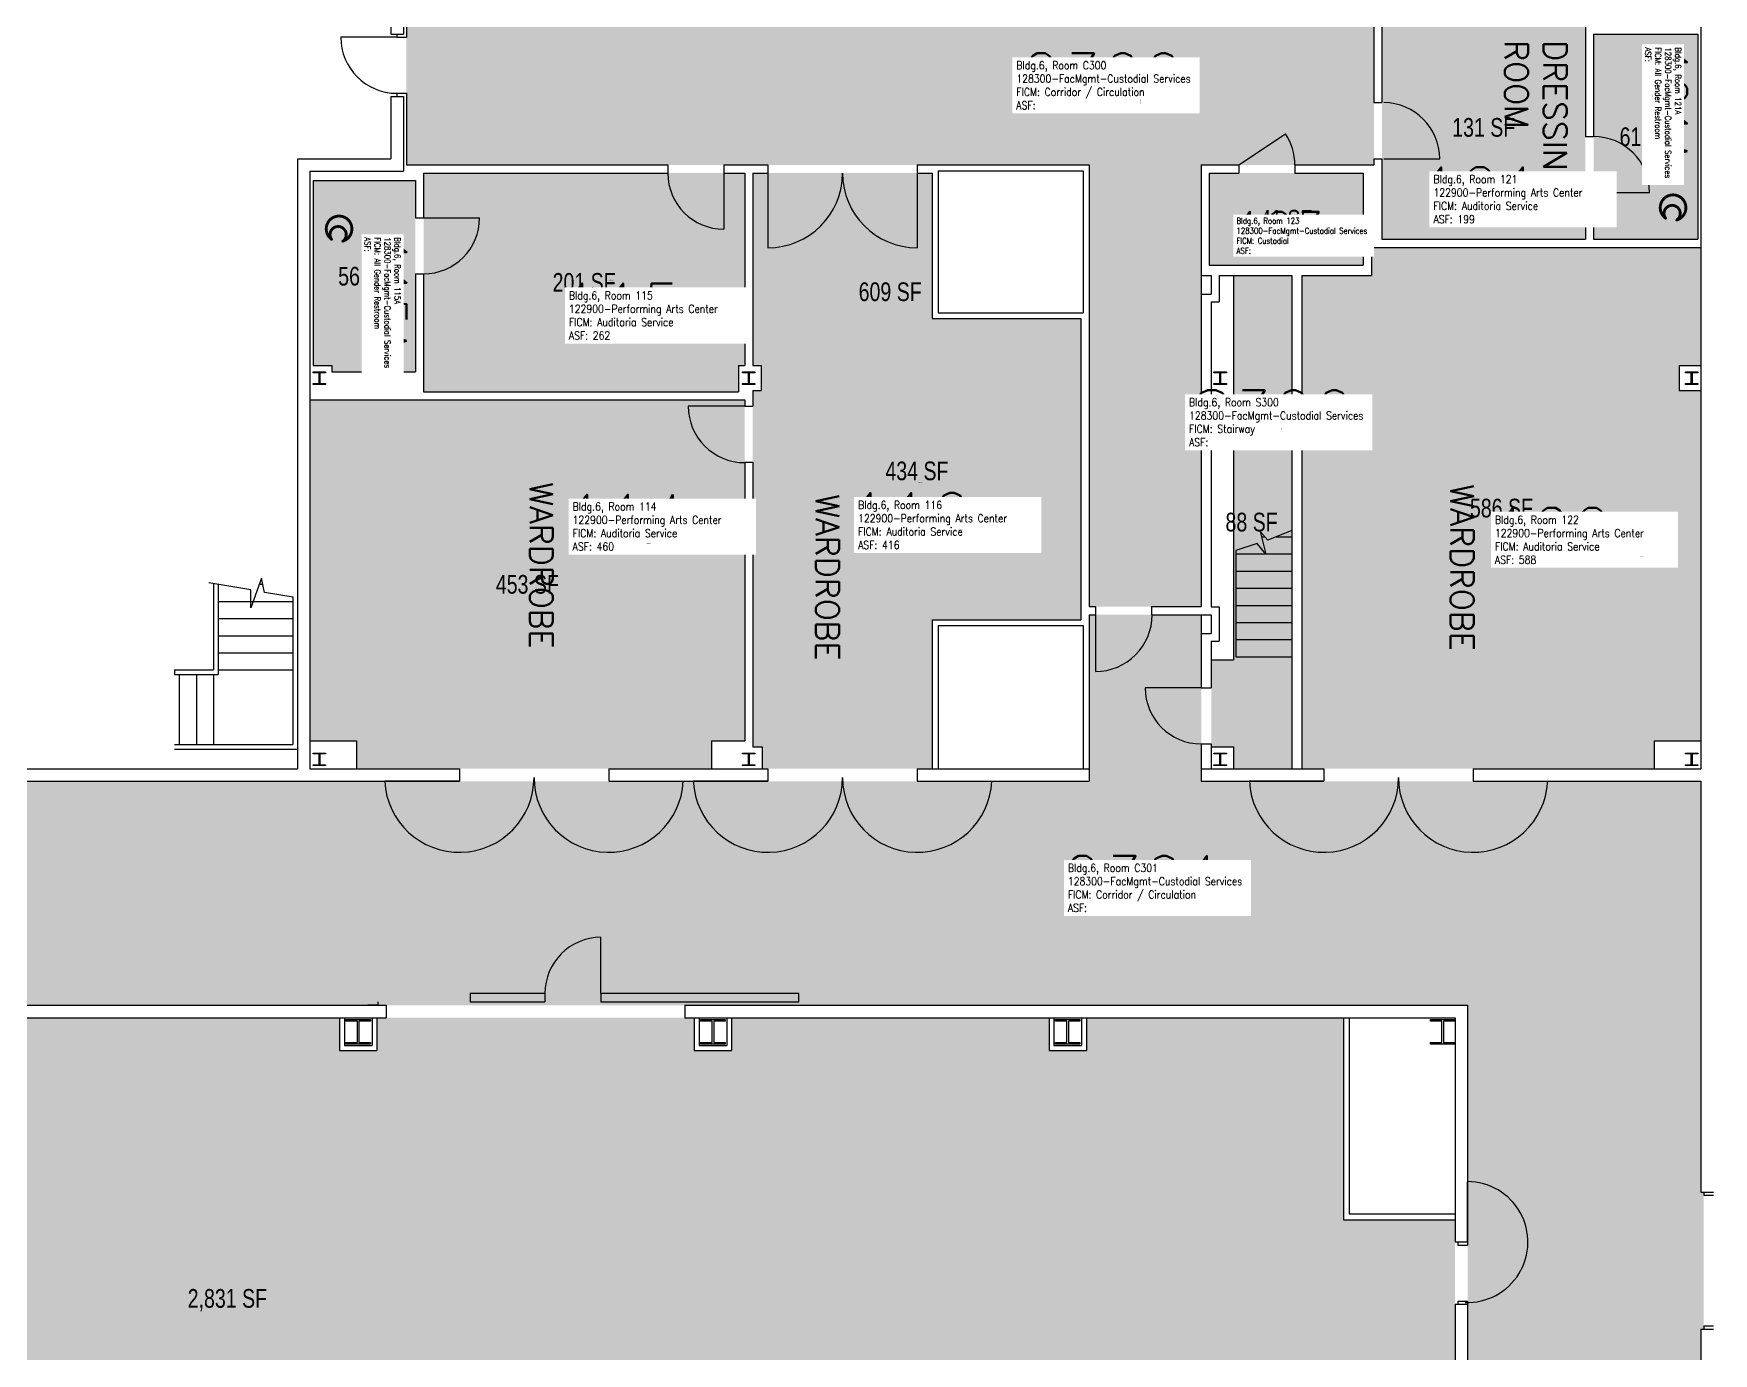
# Model space of a CAD drawing. Header units: inches. Extents: x -206 to 2362, y 0 to 3821.
# Drawn here: x 718 to 1798, y 2511 to 3359 of the extents above; entities that cross this region are included whole.
import ezdxf
from ezdxf.enums import TextEntityAlignment as Align

# ---------------------------------------------------------------- set-up
doc = ezdxf.new("R2010")
doc.units = ezdxf.units.IN
doc.header["$LTSCALE"] = 10
doc.header["$MEASUREMENT"] = 0
doc.linetypes.add('CENTER2', pattern=[1.125, 0.75, -0.125, 0.125, -0.125])
doc.layers.get('0').update_dxf_attribs({"linetype": 'CONTINUOUS'})
for name, color, linetype in [('A-COLS', 5, 'CONTINUOUS'), ('A-DOOR', 2, 'CONTINUOUS'), ('A-FLOR', 3, 'CONTINUOUS'), ('A-IDEN-ICON', 4, 'CONTINUOUS'), ('A-IDEN-RNUM', 7, 'CONTINUOUS'), ('A-IDEN-SNUM', 4, 'CONTINUOUS'), ('A-IDEN-TEXT', 4, 'CONTINUOUS'), ('A-IDEN-VNUM', 4, 'CONTINUOUS'), ('A-WALL', 5, 'CONTINUOUS'), ('AREA-TEXT', 3, 'CONTINUOUS'), ('Rooms-Category-Color', 7, 'CONTINUOUS'), ('Rooms-College-Color', 7, 'CONTINUOUS'), ('Rooms-Department-Color', 7, 'CONTINUOUS'), ('Rooms-Division-Color', 7, 'CONTINUOUS'), ('Rooms-Information', 7, 'CONTINUOUS')]:
    doc.layers.add(name, color=color, linetype=linetype)
doc.styles.add('AREA', font='arial.ttf', dxfattribs={"width": 0.75, "height": 24})
doc.styles.add('ROOMFNUMBER', font='SIMPLEX', dxfattribs={"height": 0.83})
doc.styles.add('ROOMSNUMBER', font='txt', dxfattribs={"height": 0.03})
doc.styles.add('ROOMVNUMBER', font='simplex.shx', dxfattribs={"width": 0.85})

# ---------------------------------------------------------------- blocks, each defined once
blk = doc.blocks.new('CPBATH')
at = {"color": 0, "linetype": 'ByBlock', "const_width": 0.0127}
for points in [[(0.0571, 0.0168, 0.861492), (-0.0551, 0, 1)], [(-0.0551, 0, 0.726902), (0.0487, -0.0337, 1)], [(0.0571, 0.0168, 0.729002), (-0.0084, -0.0042, 1)], [(-0.0084, -0.0042, 0.609468), (0.0487, -0.0337, 1)]]:
    blk.add_lwpolyline(points, format="xyb", dxfattribs=at)
at = {"color": 0, "linetype": 'ByBlock', "const_width": 0.00637}
for points in [[(0.0544, 0.0152, 1), (0.0599, 0.0184, 1)], [(0.0459, -0.0353, 1), (0.0515, -0.0321, 1)]]:
    blk.add_lwpolyline(points, format="xyb", close=True, dxfattribs=at)

msp = doc.modelspace()

# ---------------------------------------------------------------- hatches: boundary and pattern name
at = {"layer": 'Rooms-Category-Color', "true_color": 0xadadad}
for points in [[(1396.8, 3275.1), (1396.8, 2991.3), (1400.8, 2991.3), (1468.8, 2991.3), (1468.8, 3275.1), (1493, 3275.1), (1579.8, 3275.1), (1579.8, 3279.1), (1579.8, 3395.8), (1525.8, 3395.8), (1488.5, 3395.8), (1488.5, 3371.1), (1473.5, 3371.1), (1473.5, 3395.8), (1465, 3395.8), (1411, 3395.8), (1411, 3371.1), (1276, 3371.1), (1276, 3395.8), (1208, 3395.8), (1185.5, 3395.8), (1185.5, 3371.1), (1170.5, 3371.1), (1170.5, 3395.8), (1126, 3395.8), (1108, 3395.8), (1108, 3371.1), (958, 3371.1), (958, 3357.1), (958, 3275.1), (1162, 3275.1), (1190.3, 3275.1)], [(1721, 3227.3), (1788, 3227.3), (1788, 3359.1), (1721, 3359.1), (1721, 3293.3)], [(898, 3146.1), (910, 3146.1), (910, 3142.1), (963.8, 3142.1), (963.8, 3205.1), (963.8, 3265.1), (898, 3265.1)], [(1493, 3269.8), (1474, 3269.8), (1474, 3210.6), (1573, 3210.6), (1573, 3269.8)], [(1527.1, 3204.1), (1489.5, 3204.1), (1489.5, 2957.1), (1475.3, 2957.1), (1475.3, 2903.1), (1475.3, 2901.1), (1489.5, 2901.1), (1489.5, 2887.1), (1527.1, 2887.1)], [(553, 2879.1), (553, 2907.1), (297, 2907.1), (297, 2881.1), (284, 2881.1), (269, 2881.1), (269, 2907.1), (2, 2907.1), (2, 2881.1), (-14, 2881.1), (-14, 2907.1), (-106, 2907.1), (-106, 2889.1), (-106, 2735.1), (-96, 2735.1), (-96, 2733.3), (-22, 2733.3), (-20, 2733.3), (-20, 2735.1), (7, 2735.1), (102, 2735.1), (284, 2735.1), (364, 2735.1), (364, 2698.1), (439, 2698.1), (442, 2698.1), (442, 2735.1), (561, 2735.1), (945, 2735.1), (1640, 2735.1), (1640, 2545.1), (1640, 2543), (1640, 2215.1), (1474, 2215.1), (1471.9, 2215.1), (1412.4, 2215.1), (1413, 2211.5), (1425.1, 2143.1), (1542, 2143.1), (1555.3, 2143.1), (1607.3, 2143.1), (1632, 2143.1), (1640, 2143.1), (1640, 2107.6), (1722, 2107.6), (1732, 2107.6), (1732, 2171.1), (1786, 2171.1), (1790, 2171.1), (1790, 2357.1), (1790, 2527.1), (1791.8, 2527.1), (1791.8, 2613.1), (1791.8, 2615.1), (1790, 2615.1), (1790, 2879.1), (1547.6, 2879.1), (1468.8, 2879.1), (1468.8, 2887.1), (1468.8, 2903.1), (1468.8, 2986.1), (1400.8, 2986.1), (1396.8, 2986.1), (1396.8, 2879.1), (1190.3, 2879.1), (1088, 2879.1), (886, 2879.1), (585, 2879.1)]]:
    msp.add_hatch(color=253, dxfattribs=at).paths.add_polyline_path(points)
at = {"layer": 'Rooms-Category-Color', "true_color": 0xffe090}
for points in [[(1715.8, 3227.3), (1715.8, 3285.8), (1715.8, 3371.1), (1585, 3371.1), (1585, 3279.1), (1585, 3227.3)], [(1175.4, 3269.8), (1162, 3269.8), (969, 3269.8), (969, 3205.1), (969, 3129.3), (1171.4, 3129.3), (1171.4, 3146.1), (1175.4, 3146.1)], [(1391.5, 2982.8), (1391.5, 3176.3), (1296, 3176.3), (1296, 3269.8), (1190.3, 3269.8), (1180.6, 3269.8), (1180.6, 3146.1), (1186, 3146.1), (1186, 3130.1), (1180.6, 3130.1), (1180.6, 3120.1), (1180.6, 2901.1), (1186.6, 2901.1), (1186.6, 2887.1), (1190.3, 2887.1), (1296, 2887.1), (1296, 2982.8)], [(1760, 2887.1), (1760, 2905.1), (1790, 2905.1), (1790, 3130.1), (1776, 3130.1), (1776, 3146.1), (1790, 3146.1), (1790, 3222.1), (1578.3, 3222.1), (1578.3, 3204.1), (1533.6, 3204.1), (1533.6, 2887.1), (1547.6, 2887.1)], [(896, 2905.1), (926, 2905.1), (926, 2887.1), (1088, 2887.1), (1154, 2887.1), (1154, 2905.1), (1175.4, 2905.1), (1175.4, 3120.1), (1175.4, 3124.1), (896, 3124.1)], [(470, 2464.1), (450, 2464.1), (450, 2246.1), (470, 2246.1), (470, 2223.1), (570, 2223.1), (570, 2221.3), (608, 2221.3), (610, 2221.3), (610, 2223.1), (1341, 2223.1), (1472, 2223.1), (1632, 2223.1), (1632, 2226.2), (1632, 2484), (1632, 2543.1), (1632, 2597.3), (1560.3, 2597.3), (1560.3, 2727.1), (1395, 2727.1), (1395, 2706.1), (1371, 2706.1), (1371, 2727.1), (1167, 2727.1), (1167, 2706.1), (1143, 2706.1), (1143, 2727.1), (945, 2727.1), (939, 2727.1), (939, 2706.1), (915, 2706.1), (915, 2727.1), (711, 2727.1), (711, 2706.1), (687, 2706.1), (687, 2727.1), (563, 2727.1), (470, 2727.1), (470, 2706.1), (450, 2706.1), (450, 2488.1), (470, 2488.1)]]:
    msp.add_hatch(color=41, dxfattribs=at).paths.add_polyline_path(points)
at = {"layer": 'Rooms-College-Color', "true_color": 0xadadad}
for points in [[(1396.8, 3275.1), (1396.8, 2991.3), (1400.8, 2991.3), (1468.8, 2991.3), (1468.8, 3275.1), (1493, 3275.1), (1579.8, 3275.1), (1579.8, 3279.1), (1579.8, 3395.8), (1525.8, 3395.8), (1488.5, 3395.8), (1488.5, 3371.1), (1473.5, 3371.1), (1473.5, 3395.8), (1465, 3395.8), (1411, 3395.8), (1411, 3371.1), (1276, 3371.1), (1276, 3395.8), (1208, 3395.8), (1185.5, 3395.8), (1185.5, 3371.1), (1170.5, 3371.1), (1170.5, 3395.8), (1126, 3395.8), (1108, 3395.8), (1108, 3371.1), (958, 3371.1), (958, 3357.1), (958, 3275.1), (1162, 3275.1), (1190.3, 3275.1)], [(1721, 3227.3), (1788, 3227.3), (1788, 3359.1), (1721, 3359.1), (1721, 3293.3)], [(898, 3146.1), (910, 3146.1), (910, 3142.1), (963.8, 3142.1), (963.8, 3205.1), (963.8, 3265.1), (898, 3265.1)], [(1493, 3269.8), (1474, 3269.8), (1474, 3210.6), (1573, 3210.6), (1573, 3269.8)], [(1527.1, 3204.1), (1489.5, 3204.1), (1489.5, 2957.1), (1475.3, 2957.1), (1475.3, 2903.1), (1475.3, 2901.1), (1489.5, 2901.1), (1489.5, 2887.1), (1527.1, 2887.1)], [(553, 2879.1), (553, 2907.1), (297, 2907.1), (297, 2881.1), (284, 2881.1), (269, 2881.1), (269, 2907.1), (2, 2907.1), (2, 2881.1), (-14, 2881.1), (-14, 2907.1), (-106, 2907.1), (-106, 2889.1), (-106, 2735.1), (-96, 2735.1), (-96, 2733.3), (-22, 2733.3), (-20, 2733.3), (-20, 2735.1), (7, 2735.1), (102, 2735.1), (284, 2735.1), (364, 2735.1), (364, 2698.1), (439, 2698.1), (442, 2698.1), (442, 2735.1), (561, 2735.1), (945, 2735.1), (1640, 2735.1), (1640, 2545.1), (1640, 2543), (1640, 2215.1), (1474, 2215.1), (1471.9, 2215.1), (1412.4, 2215.1), (1413, 2211.5), (1425.1, 2143.1), (1542, 2143.1), (1555.3, 2143.1), (1607.3, 2143.1), (1632, 2143.1), (1640, 2143.1), (1640, 2107.6), (1722, 2107.6), (1732, 2107.6), (1732, 2171.1), (1786, 2171.1), (1790, 2171.1), (1790, 2357.1), (1790, 2527.1), (1791.8, 2527.1), (1791.8, 2613.1), (1791.8, 2615.1), (1790, 2615.1), (1790, 2879.1), (1547.6, 2879.1), (1468.8, 2879.1), (1468.8, 2887.1), (1468.8, 2903.1), (1468.8, 2986.1), (1400.8, 2986.1), (1396.8, 2986.1), (1396.8, 2879.1), (1190.3, 2879.1), (1088, 2879.1), (886, 2879.1), (585, 2879.1)]]:
    msp.add_hatch(color=253, dxfattribs=at).paths.add_polyline_path(points)
at = {"layer": 'Rooms-College-Color', "true_color": 0xffff64}
for points in [[(1715.8, 3227.3), (1715.8, 3285.8), (1715.8, 3371.1), (1585, 3371.1), (1585, 3279.1), (1585, 3227.3)], [(1175.4, 3269.8), (1162, 3269.8), (969, 3269.8), (969, 3205.1), (969, 3129.3), (1171.4, 3129.3), (1171.4, 3146.1), (1175.4, 3146.1)], [(1391.5, 2982.8), (1391.5, 3176.3), (1296, 3176.3), (1296, 3269.8), (1190.3, 3269.8), (1180.6, 3269.8), (1180.6, 3146.1), (1186, 3146.1), (1186, 3130.1), (1180.6, 3130.1), (1180.6, 3120.1), (1180.6, 2901.1), (1186.6, 2901.1), (1186.6, 2887.1), (1190.3, 2887.1), (1296, 2887.1), (1296, 2982.8)], [(1760, 2887.1), (1760, 2905.1), (1790, 2905.1), (1790, 3130.1), (1776, 3130.1), (1776, 3146.1), (1790, 3146.1), (1790, 3222.1), (1578.3, 3222.1), (1578.3, 3204.1), (1533.6, 3204.1), (1533.6, 2887.1), (1547.6, 2887.1)], [(896, 2905.1), (926, 2905.1), (926, 2887.1), (1088, 2887.1), (1154, 2887.1), (1154, 2905.1), (1175.4, 2905.1), (1175.4, 3120.1), (1175.4, 3124.1), (896, 3124.1)], [(470, 2464.1), (450, 2464.1), (450, 2246.1), (470, 2246.1), (470, 2223.1), (570, 2223.1), (570, 2221.3), (608, 2221.3), (610, 2221.3), (610, 2223.1), (1341, 2223.1), (1472, 2223.1), (1632, 2223.1), (1632, 2226.2), (1632, 2484), (1632, 2543.1), (1632, 2597.3), (1560.3, 2597.3), (1560.3, 2727.1), (1395, 2727.1), (1395, 2706.1), (1371, 2706.1), (1371, 2727.1), (1167, 2727.1), (1167, 2706.1), (1143, 2706.1), (1143, 2727.1), (945, 2727.1), (939, 2727.1), (939, 2706.1), (915, 2706.1), (915, 2727.1), (711, 2727.1), (711, 2706.1), (687, 2706.1), (687, 2727.1), (563, 2727.1), (470, 2727.1), (470, 2706.1), (450, 2706.1), (450, 2488.1), (470, 2488.1)]]:
    msp.add_hatch(color=51, dxfattribs=at).paths.add_polyline_path(points)
at = {"layer": 'Rooms-Department-Color', "true_color": 0xacacac}
for points in [[(1396.8, 3275.1), (1396.8, 2991.3), (1400.8, 2991.3), (1468.8, 2991.3), (1468.8, 3275.1), (1493, 3275.1), (1579.8, 3275.1), (1579.8, 3279.1), (1579.8, 3395.8), (1525.8, 3395.8), (1488.5, 3395.8), (1488.5, 3371.1), (1473.5, 3371.1), (1473.5, 3395.8), (1465, 3395.8), (1411, 3395.8), (1411, 3371.1), (1276, 3371.1), (1276, 3395.8), (1208, 3395.8), (1185.5, 3395.8), (1185.5, 3371.1), (1170.5, 3371.1), (1170.5, 3395.8), (1126, 3395.8), (1108, 3395.8), (1108, 3371.1), (958, 3371.1), (958, 3357.1), (958, 3275.1), (1162, 3275.1), (1190.3, 3275.1)], [(1721, 3227.3), (1788, 3227.3), (1788, 3359.1), (1721, 3359.1), (1721, 3293.3)], [(898, 3146.1), (910, 3146.1), (910, 3142.1), (963.8, 3142.1), (963.8, 3205.1), (963.8, 3265.1), (898, 3265.1)], [(1493, 3269.8), (1474, 3269.8), (1474, 3210.6), (1573, 3210.6), (1573, 3269.8)], [(1527.1, 3204.1), (1489.5, 3204.1), (1489.5, 2957.1), (1475.3, 2957.1), (1475.3, 2903.1), (1475.3, 2901.1), (1489.5, 2901.1), (1489.5, 2887.1), (1527.1, 2887.1)], [(553, 2879.1), (553, 2907.1), (297, 2907.1), (297, 2881.1), (284, 2881.1), (269, 2881.1), (269, 2907.1), (2, 2907.1), (2, 2881.1), (-14, 2881.1), (-14, 2907.1), (-106, 2907.1), (-106, 2889.1), (-106, 2735.1), (-96, 2735.1), (-96, 2733.3), (-22, 2733.3), (-20, 2733.3), (-20, 2735.1), (7, 2735.1), (102, 2735.1), (284, 2735.1), (364, 2735.1), (364, 2698.1), (439, 2698.1), (442, 2698.1), (442, 2735.1), (561, 2735.1), (945, 2735.1), (1640, 2735.1), (1640, 2545.1), (1640, 2543), (1640, 2215.1), (1474, 2215.1), (1471.9, 2215.1), (1412.4, 2215.1), (1413, 2211.5), (1425.1, 2143.1), (1542, 2143.1), (1555.3, 2143.1), (1607.3, 2143.1), (1632, 2143.1), (1640, 2143.1), (1640, 2107.6), (1722, 2107.6), (1732, 2107.6), (1732, 2171.1), (1786, 2171.1), (1790, 2171.1), (1790, 2357.1), (1790, 2527.1), (1791.8, 2527.1), (1791.8, 2613.1), (1791.8, 2615.1), (1790, 2615.1), (1790, 2879.1), (1547.6, 2879.1), (1468.8, 2879.1), (1468.8, 2887.1), (1468.8, 2903.1), (1468.8, 2986.1), (1400.8, 2986.1), (1396.8, 2986.1), (1396.8, 2879.1), (1190.3, 2879.1), (1088, 2879.1), (886, 2879.1), (585, 2879.1)]]:
    msp.add_hatch(color=253, dxfattribs=at).paths.add_polyline_path(points)
at = {"layer": 'Rooms-Department-Color', "true_color": 0x80bc67}
for points in [[(1715.8, 3227.3), (1715.8, 3285.8), (1715.8, 3371.1), (1585, 3371.1), (1585, 3279.1), (1585, 3227.3)], [(1175.4, 3269.8), (1162, 3269.8), (969, 3269.8), (969, 3205.1), (969, 3129.3), (1171.4, 3129.3), (1171.4, 3146.1), (1175.4, 3146.1)], [(1391.5, 2982.8), (1391.5, 3176.3), (1296, 3176.3), (1296, 3269.8), (1190.3, 3269.8), (1180.6, 3269.8), (1180.6, 3146.1), (1186, 3146.1), (1186, 3130.1), (1180.6, 3130.1), (1180.6, 3120.1), (1180.6, 2901.1), (1186.6, 2901.1), (1186.6, 2887.1), (1190.3, 2887.1), (1296, 2887.1), (1296, 2982.8)], [(1760, 2887.1), (1760, 2905.1), (1790, 2905.1), (1790, 3130.1), (1776, 3130.1), (1776, 3146.1), (1790, 3146.1), (1790, 3222.1), (1578.3, 3222.1), (1578.3, 3204.1), (1533.6, 3204.1), (1533.6, 2887.1), (1547.6, 2887.1)], [(896, 2905.1), (926, 2905.1), (926, 2887.1), (1088, 2887.1), (1154, 2887.1), (1154, 2905.1), (1175.4, 2905.1), (1175.4, 3120.1), (1175.4, 3124.1), (896, 3124.1)], [(470, 2464.1), (450, 2464.1), (450, 2246.1), (470, 2246.1), (470, 2223.1), (570, 2223.1), (570, 2221.3), (608, 2221.3), (610, 2221.3), (610, 2223.1), (1341, 2223.1), (1472, 2223.1), (1632, 2223.1), (1632, 2226.2), (1632, 2484), (1632, 2543.1), (1632, 2597.3), (1560.3, 2597.3), (1560.3, 2727.1), (1395, 2727.1), (1395, 2706.1), (1371, 2706.1), (1371, 2727.1), (1167, 2727.1), (1167, 2706.1), (1143, 2706.1), (1143, 2727.1), (945, 2727.1), (939, 2727.1), (939, 2706.1), (915, 2706.1), (915, 2727.1), (711, 2727.1), (711, 2706.1), (687, 2706.1), (687, 2727.1), (563, 2727.1), (470, 2727.1), (470, 2706.1), (450, 2706.1), (450, 2488.1), (470, 2488.1)]]:
    msp.add_hatch(color=83, dxfattribs=at).paths.add_polyline_path(points)
at = {"layer": 'Rooms-Division-Color', "true_color": 0xadadad}
for points in [[(1396.8, 3275.1), (1396.8, 2991.3), (1400.8, 2991.3), (1468.8, 2991.3), (1468.8, 3275.1), (1493, 3275.1), (1579.8, 3275.1), (1579.8, 3279.1), (1579.8, 3395.8), (1525.8, 3395.8), (1488.5, 3395.8), (1488.5, 3371.1), (1473.5, 3371.1), (1473.5, 3395.8), (1465, 3395.8), (1411, 3395.8), (1411, 3371.1), (1276, 3371.1), (1276, 3395.8), (1208, 3395.8), (1185.5, 3395.8), (1185.5, 3371.1), (1170.5, 3371.1), (1170.5, 3395.8), (1126, 3395.8), (1108, 3395.8), (1108, 3371.1), (958, 3371.1), (958, 3357.1), (958, 3275.1), (1162, 3275.1), (1190.3, 3275.1)], [(1721, 3227.3), (1788, 3227.3), (1788, 3359.1), (1721, 3359.1), (1721, 3293.3)], [(898, 3146.1), (910, 3146.1), (910, 3142.1), (963.8, 3142.1), (963.8, 3205.1), (963.8, 3265.1), (898, 3265.1)], [(1493, 3269.8), (1474, 3269.8), (1474, 3210.6), (1573, 3210.6), (1573, 3269.8)], [(1527.1, 3204.1), (1489.5, 3204.1), (1489.5, 2957.1), (1475.3, 2957.1), (1475.3, 2903.1), (1475.3, 2901.1), (1489.5, 2901.1), (1489.5, 2887.1), (1527.1, 2887.1)], [(553, 2879.1), (553, 2907.1), (297, 2907.1), (297, 2881.1), (284, 2881.1), (269, 2881.1), (269, 2907.1), (2, 2907.1), (2, 2881.1), (-14, 2881.1), (-14, 2907.1), (-106, 2907.1), (-106, 2889.1), (-106, 2735.1), (-96, 2735.1), (-96, 2733.3), (-22, 2733.3), (-20, 2733.3), (-20, 2735.1), (7, 2735.1), (102, 2735.1), (284, 2735.1), (364, 2735.1), (364, 2698.1), (439, 2698.1), (442, 2698.1), (442, 2735.1), (561, 2735.1), (945, 2735.1), (1640, 2735.1), (1640, 2545.1), (1640, 2543), (1640, 2215.1), (1474, 2215.1), (1471.9, 2215.1), (1412.4, 2215.1), (1413, 2211.5), (1425.1, 2143.1), (1542, 2143.1), (1555.3, 2143.1), (1607.3, 2143.1), (1632, 2143.1), (1640, 2143.1), (1640, 2107.6), (1722, 2107.6), (1732, 2107.6), (1732, 2171.1), (1786, 2171.1), (1790, 2171.1), (1790, 2357.1), (1790, 2527.1), (1791.8, 2527.1), (1791.8, 2613.1), (1791.8, 2615.1), (1790, 2615.1), (1790, 2879.1), (1547.6, 2879.1), (1468.8, 2879.1), (1468.8, 2887.1), (1468.8, 2903.1), (1468.8, 2986.1), (1400.8, 2986.1), (1396.8, 2986.1), (1396.8, 2879.1), (1190.3, 2879.1), (1088, 2879.1), (886, 2879.1), (585, 2879.1)]]:
    msp.add_hatch(color=253, dxfattribs=at).paths.add_polyline_path(points)
at = {"layer": 'Rooms-Division-Color', "true_color": 0x80bc67}
for points in [[(1715.8, 3227.3), (1715.8, 3285.8), (1715.8, 3371.1), (1585, 3371.1), (1585, 3279.1), (1585, 3227.3)], [(1175.4, 3269.8), (1162, 3269.8), (969, 3269.8), (969, 3205.1), (969, 3129.3), (1171.4, 3129.3), (1171.4, 3146.1), (1175.4, 3146.1)], [(1391.5, 2982.8), (1391.5, 3176.3), (1296, 3176.3), (1296, 3269.8), (1190.3, 3269.8), (1180.6, 3269.8), (1180.6, 3146.1), (1186, 3146.1), (1186, 3130.1), (1180.6, 3130.1), (1180.6, 3120.1), (1180.6, 2901.1), (1186.6, 2901.1), (1186.6, 2887.1), (1190.3, 2887.1), (1296, 2887.1), (1296, 2982.8)], [(1760, 2887.1), (1760, 2905.1), (1790, 2905.1), (1790, 3130.1), (1776, 3130.1), (1776, 3146.1), (1790, 3146.1), (1790, 3222.1), (1578.3, 3222.1), (1578.3, 3204.1), (1533.6, 3204.1), (1533.6, 2887.1), (1547.6, 2887.1)], [(896, 2905.1), (926, 2905.1), (926, 2887.1), (1088, 2887.1), (1154, 2887.1), (1154, 2905.1), (1175.4, 2905.1), (1175.4, 3120.1), (1175.4, 3124.1), (896, 3124.1)], [(470, 2464.1), (450, 2464.1), (450, 2246.1), (470, 2246.1), (470, 2223.1), (570, 2223.1), (570, 2221.3), (608, 2221.3), (610, 2221.3), (610, 2223.1), (1341, 2223.1), (1472, 2223.1), (1632, 2223.1), (1632, 2226.2), (1632, 2484), (1632, 2543.1), (1632, 2597.3), (1560.3, 2597.3), (1560.3, 2727.1), (1395, 2727.1), (1395, 2706.1), (1371, 2706.1), (1371, 2727.1), (1167, 2727.1), (1167, 2706.1), (1143, 2706.1), (1143, 2727.1), (945, 2727.1), (939, 2727.1), (939, 2706.1), (915, 2706.1), (915, 2727.1), (711, 2727.1), (711, 2706.1), (687, 2706.1), (687, 2727.1), (563, 2727.1), (470, 2727.1), (470, 2706.1), (450, 2706.1), (450, 2488.1), (470, 2488.1)]]:
    msp.add_hatch(color=83, dxfattribs=at).paths.add_polyline_path(points)

# ---------------------------------------------------------------- linework, layer by layer
at = {"layer": 'A-COLS'}
for p, q in [((898, 3141.6), (898, 3142.1)), ((898, 3142.1), (906, 3142.1)), ((906, 3142.1), (906, 3141.6)), ((1174, 3141.6), (1174, 3142.1)), ((1174, 3142.1), (1182, 3142.1)), ((1182, 3142.1), (1182, 3141.6)), ((1477, 3141.6), (1477, 3142.1)), ((1477, 3142.1), (1485, 3142.1)), ((1485, 3142.1), (1485, 3141.6)), ((1780, 3141.6), (1780, 3142.1)), ((1780, 3142.1), (1788, 3142.1)), ((1788, 3142.1), (1788, 3141.6)), ((901.8, 3141.6), (898, 3141.6)), ((898, 3134.1), (898, 3134.6)), ((898, 3134.6), (901.8, 3134.6)), ((906, 3134.1), (898, 3134.1)), ((901.8, 3134.6), (901.8, 3141.6)), ((906, 3141.6), (902.3, 3141.6)), ((902.3, 3141.6), (902.3, 3134.6)), ((902.3, 3134.6), (906, 3134.6)), ((906, 3134.6), (906, 3134.1)), ((1177.8, 3141.6), (1174, 3141.6)), ((1174, 3134.1), (1174, 3134.6)), ((1174, 3134.6), (1177.8, 3134.6)), ((1182, 3134.1), (1174, 3134.1)), ((1177.8, 3134.6), (1177.8, 3141.6)), ((1182, 3141.6), (1178.3, 3141.6)), ((1178.3, 3141.6), (1178.3, 3134.6)), ((1178.3, 3134.6), (1182, 3134.6)), ((1182, 3134.6), (1182, 3134.1)), ((1480.8, 3141.6), (1477, 3141.6)), ((1477, 3134.1), (1477, 3134.6)), ((1477, 3134.6), (1480.8, 3134.6)), ((1485, 3134.1), (1477, 3134.1)), ((1480.8, 3134.6), (1480.8, 3141.6)), ((1485, 3141.6), (1481.3, 3141.6)), ((1481.3, 3141.6), (1481.3, 3134.6)), ((1481.3, 3134.6), (1485, 3134.6)), ((1485, 3134.6), (1485, 3134.1)), ((1783.8, 3141.6), (1780, 3141.6)), ((1780, 3134.1), (1780, 3134.6)), ((1780, 3134.6), (1783.8, 3134.6)), ((1788, 3134.1), (1780, 3134.1)), ((1783.8, 3134.6), (1783.8, 3141.6)), ((1788, 3141.6), (1784.3, 3141.6)), ((1784.3, 3141.6), (1784.3, 3134.6)), ((1784.3, 3134.6), (1788, 3134.6)), ((1788, 3134.6), (1788, 3134.1)), ((898, 2896.6), (898, 2897.1)), ((898, 2897.1), (906, 2897.1)), ((901.8, 2896.6), (898, 2896.6)), ((901.8, 2889.6), (901.8, 2896.6)), ((906, 2896.6), (902.3, 2896.6)), ((902.3, 2896.6), (902.3, 2889.6)), ((906, 2897.1), (906, 2896.6)), ((1174, 2896.6), (1174, 2897.1)), ((1174, 2897.1), (1182, 2897.1)), ((1177.8, 2896.6), (1174, 2896.6)), ((1177.8, 2889.6), (1177.8, 2896.6)), ((1182, 2896.6), (1178.3, 2896.6)), ((1178.3, 2896.6), (1178.3, 2889.6)), ((1182, 2897.1), (1182, 2896.6)), ((1477, 2896.6), (1477, 2897.1)), ((1477, 2897.1), (1485, 2897.1)), ((1480.8, 2896.6), (1477, 2896.6)), ((1480.8, 2889.6), (1480.8, 2896.6)), ((1485, 2896.6), (1481.3, 2896.6)), ((1481.3, 2896.6), (1481.3, 2889.6)), ((1485, 2897.1), (1485, 2896.6)), ((1780, 2896.6), (1780, 2897.1)), ((1780, 2897.1), (1788, 2897.1)), ((1783.8, 2896.6), (1780, 2896.6)), ((1783.8, 2889.6), (1783.8, 2896.6)), ((1788, 2896.6), (1784.3, 2896.6)), ((1784.3, 2896.6), (1784.3, 2889.6)), ((1788, 2897.1), (1788, 2896.6)), ((898, 2889.1), (898, 2889.6)), ((898, 2889.6), (901.8, 2889.6)), ((906, 2889.1), (898, 2889.1)), ((902.3, 2889.6), (906, 2889.6)), ((906, 2889.6), (906, 2889.1)), ((1174, 2889.1), (1174, 2889.6)), ((1174, 2889.6), (1177.8, 2889.6)), ((1182, 2889.1), (1174, 2889.1)), ((1178.3, 2889.6), (1182, 2889.6)), ((1182, 2889.6), (1182, 2889.1)), ((1477, 2889.1), (1477, 2889.6)), ((1477, 2889.6), (1480.8, 2889.6)), ((1485, 2889.1), (1477, 2889.1)), ((1481.3, 2889.6), (1485, 2889.6)), ((1485, 2889.6), (1485, 2889.1)), ((1780, 2889.1), (1780, 2889.6)), ((1780, 2889.6), (1783.8, 2889.6)), ((1788, 2889.1), (1780, 2889.1)), ((1784.3, 2889.6), (1788, 2889.6)), ((1788, 2889.6), (1788, 2889.1)), ((919.1, 2725), (919.1, 2726)), ((919.1, 2726), (934.9, 2726)), ((926.5, 2725), (919.1, 2725)), ((926.5, 2711.2), (926.5, 2725)), ((934.9, 2725), (927.5, 2725)), ((927.5, 2725), (927.5, 2711.2)), ((934.9, 2726), (934.9, 2725)), ((1147.1, 2725), (1147.1, 2726)), ((1147.1, 2726), (1162.9, 2726)), ((1154.5, 2725), (1147.1, 2725)), ((1154.5, 2711.2), (1154.5, 2725)), ((1162.9, 2725), (1155.5, 2725)), ((1155.5, 2725), (1155.5, 2711.2)), ((1162.9, 2726), (1162.9, 2725)), ((1375.1, 2725), (1375.1, 2726)), ((1375.1, 2726), (1390.9, 2726)), ((1382.5, 2725), (1375.1, 2725)), ((1382.5, 2711.2), (1382.5, 2725)), ((1390.9, 2725), (1383.5, 2725)), ((1383.5, 2725), (1383.5, 2711.2)), ((1390.9, 2726), (1390.9, 2725)), ((1616.1, 2725), (1616.1, 2726)), ((1616.1, 2726), (1631.9, 2726)), ((1623.5, 2725), (1616.1, 2725)), ((1623.5, 2711.2), (1623.5, 2725)), ((1631.9, 2725), (1624.5, 2725)), ((1624.5, 2725), (1624.5, 2711.2)), ((1631.9, 2726), (1631.9, 2725)), ((919.1, 2710.2), (919.1, 2711.2)), ((919.1, 2711.2), (926.5, 2711.2)), ((934.9, 2710.2), (919.1, 2710.2)), ((927.5, 2711.2), (934.9, 2711.2)), ((934.9, 2711.2), (934.9, 2710.2)), ((1147.1, 2710.2), (1147.1, 2711.2)), ((1147.1, 2711.2), (1154.5, 2711.2)), ((1162.9, 2710.2), (1147.1, 2710.2)), ((1155.5, 2711.2), (1162.9, 2711.2)), ((1162.9, 2711.2), (1162.9, 2710.2)), ((1375.1, 2710.2), (1375.1, 2711.2)), ((1375.1, 2711.2), (1382.5, 2711.2)), ((1390.9, 2710.2), (1375.1, 2710.2)), ((1383.5, 2711.2), (1390.9, 2711.2)), ((1390.9, 2711.2), (1390.9, 2710.2)), ((1616.1, 2710.2), (1616.1, 2711.2)), ((1616.1, 2711.2), (1623.5, 2711.2)), ((1631.9, 2710.2), (1616.1, 2710.2)), ((1624.5, 2711.2), (1631.9, 2711.2)), ((1631.9, 2711.2), (1631.9, 2710.2))]:
    msp.add_line(p, q, dxfattribs=at)
for centre in [(902, 3138.1), (1178, 3138.1), (1481, 3138.1), (1784, 3138.1), (902, 2893.1), (1178, 2893.1), (1481, 2893.1), (1784, 2893.1)]:
    msp.add_circle(centre, 0.263, dxfattribs=at)
at = {"layer": 'A-DOOR'}
for p, q in [((951.8, 3357.1), (915.8, 3357.1)), ((1493, 3275.1), (1523, 3295.1)), ((1586.1, 3279.1), (1622.1, 3279.1)), ((1162, 3269.8), (1162, 3233.8)), ((1190.3, 3269.8), (1190.3, 3221.8)), ((1286.3, 3269.8), (1286.3, 3221.8)), ((1721, 3257.3), (1757, 3257.3)), ((969, 3241.1), (1005, 3241.1)), ((1175.4, 3120.1), (1139.1, 3120.1)), ((1400.8, 2986.1), (1400.8, 2949.6)), ((1468.8, 2939.1), (1432.8, 2939.1)), ((992, 2879.1), (944.1, 2879.1)), ((1088, 2879.1), (1136, 2879.1)), ((1190.3, 2879.1), (1142.4, 2879.1)), ((1286.3, 2879.1), (1334.3, 2879.1)), ((1547.7, 2879.1), (1499.7, 2879.1)), ((1643.6, 2879.1), (1691.6, 2879.1)), ((1083, 2742.8), (1083, 2778.8)), ((999, 2742.8), (999, 2737.3)), ((1047, 2742.8), (999, 2742.8)), ((1047, 2742.8), (1047, 2737.3)), ((1210.2, 2742.8), (1083, 2742.8)), ((1083, 2742.8), (1083, 2737.3)), ((1210.2, 2737.3), (1210.2, 2742.8)), ((939.7, 2735.1), (933.1, 2735.1)), ((939.7, 2737.3), (939.7, 2735.1)), ((999, 2737.3), (1047, 2737.3)), ((1083, 2737.3), (1210.2, 2737.3)), ((1640, 2583), (1640, 2621.7))]:
    msp.add_line(p, q, dxfattribs=at)
for centre, radius, start, end in [((951.8, 3357.1), 36, 180, 270), ((1586.1, 3279.1), 36, 0, 90), ((1493, 3275.1), 36, 0, 33.7247), ((1721, 3257.3), 36, 0, 90), ((1162, 3269.8), 36, 180, 270), ((1190.3, 3269.8), 48, 270, 0), ((1286.3, 3269.8), 48, 180, 270), ((969, 3241.1), 36, 270, 0), ((1175.4, 3120.1), 36.3, 180, 270), ((1400.8, 2986.1), 36.5, 270, 0), ((1468.8, 2939.1), 36, 180, 270), ((992, 2881.4), 48, 182.8166, 0), ((1088, 2881.4), 48, 180, 357.1834), ((1190.3, 2881.4), 48, 182.8166, 0), ((1286.3, 2881.4), 48, 180, 357.1834), ((1547.7, 2881.4), 48, 182.8166, 0), ((1643.6, 2881.4), 48, 180, 357.1834), ((1083, 2742.8), 36, 90, 180), ((1640, 2583), 38.8, 267.612, 90)]:
    msp.add_arc(centre, radius, start, end, dxfattribs=at)
at = {"layer": 'A-FLOR'}
for p, q in [((1511.7, 3034), (1506.8, 3039.6)), ((1506.8, 3039.6), (1510.3, 3024.9)), ((1527.1, 3040.2), (1511.7, 3034)), ((1504.8, 3031.9), (1491.1, 3027.4)), ((1510.3, 3024.9), (1504.8, 3031.9)), ((858, 3002), (831, 3006.6)), ((864.9, 3009.5), (858, 2990.5)), ((858, 2990.5), (858, 3002)), ((866.7, 3000.3), (864.9, 3009.5)), ((885.1, 2997.4), (866.7, 3000.3))]:
    msp.add_line(p, q, dxfattribs=at)
at = {"layer": 'A-FLOR', "linetype": 'Continuous'}
for p, q in [((1507.7, 3036.1), (1509.9, 3036.1)), ((1516.9, 3036.1), (1527.1, 3036.1)), ((1491.1, 3027.4), (1491.1, 2959.1)), ((1491.1, 3025.1), (1527.1, 3025.1)), ((1491.1, 3014.1), (1527.1, 3014.1)), ((834, 3006.1), (834, 2950.6)), ((837, 3005.6), (837, 2947.6)), ((863.5, 3005.6), (865.7, 3005.6)), ((1491.1, 3003.1), (1527.1, 3003.1)), ((837, 2994.6), (885, 2994.6)), ((885, 2997.4), (885, 2902.6)), ((1491.1, 2992.1), (1527.1, 2992.1)), ((837, 2983.6), (885, 2983.6)), ((1491.1, 2981.1), (1527.1, 2981.1)), ((837, 2972.6), (885, 2972.6)), ((1491.1, 2970.1), (1527.1, 2970.1)), ((837, 2961.6), (885, 2961.6)), ((1491.1, 2959.1), (1527.1, 2959.1)), ((809, 2950.6), (834, 2950.6)), ((809, 2950.6), (809, 2947.6)), ((809, 2947.6), (837, 2947.6)), ((812, 2947.6), (812, 2902.6)), ((823, 2947.6), (823, 2902.6)), ((834, 2947.6), (834, 2902.6)), ((837, 2950.6), (885, 2950.6)), ((809, 2902.6), (885, 2902.6)), ((809, 2899.6), (888, 2899.6))]:
    msp.add_line(p, q, dxfattribs=at)
at = {"layer": 'A-WALL', "linetype": 'Continuous'}
for p, q in [((1790, 3752.3), (1790, 2887.1)), ((1579.8, 3395.8), (1579.8, 3315.1)), ((956, 3375.1), (956, 3359.1)), ((958, 3371.1), (958, 3357.1)), ((1585, 3371.1), (1585, 3315.1)), ((1715.8, 3371.1), (1715.8, 3293.3)), ((948, 3367.1), (948, 3359.1)), ((948, 3359.1), (956, 3359.1)), ((951.8, 3359.1), (951.8, 3357.1)), ((1721, 3359.1), (1721, 3293.3)), ((1721, 3359.1), (1788, 3359.1)), ((1788, 3359.1), (1788, 3227.3)), ((951.8, 3357.1), (958, 3357.1)), ((948, 3319.1), (956, 3319.1)), ((948, 3319.1), (948, 3279.1)), ((951.8, 3321.1), (958, 3321.1)), ((951.8, 3321.1), (951.8, 3319.1)), ((956, 3319.1), (956, 3271.1)), ((958, 3321.1), (958, 3275.1)), ((1579.8, 3315.1), (1585, 3315.1)), ((1715.8, 3293.3), (1721, 3293.3)), ((888, 3279.1), (948, 3279.1)), ((888, 3279.1), (888, 2887.1)), ((958, 3275.1), (1126, 3275.1)), ((1126, 3275.1), (1126, 3269.8)), ((1162, 3275.1), (1162, 3269.8)), ((1162, 3275.1), (1190.3, 3275.1)), ((1286.3, 3275.1), (1396.8, 3275.1)), ((1396.8, 3275.1), (1396.8, 2991.3)), ((1468.8, 3275.1), (1468.8, 2991.3)), ((1468.8, 3275.1), (1493, 3275.1)), ((1529, 3275.1), (1579.8, 3275.1)), ((1579.8, 3279.1), (1585, 3279.1)), ((1579.8, 3279.1), (1579.8, 3275.1)), ((1585, 3279.1), (1585, 3227.3)), ((896, 3271.1), (956, 3271.1)), ((896, 3271.1), (896, 2887.1)), ((898, 3265.1), (898, 3146.1)), ((898, 3265.1), (963.8, 3265.1)), ((963.8, 3265.1), (963.8, 3241.1)), ((969, 3269.8), (1126, 3269.8)), ((969, 3269.8), (969, 3241.1)), ((1162, 3269.8), (1175.4, 3269.8)), ((1175.4, 3269.8), (1175.4, 3146.1)), ((1180.6, 3269.8), (1180.6, 3146.1)), ((1180.6, 3269.8), (1190.3, 3269.8)), ((1286.3, 3269.8), (1296, 3269.8)), ((1296, 3269.8), (1296, 3176.3)), ((1299.8, 3271.3), (1299.8, 3180.1)), ((1299.8, 3271.3), (1393, 3271.3)), ((1393, 3271.3), (1393, 3180.1)), ((1474, 3269.8), (1474, 3210.6)), ((1474, 3269.8), (1493, 3269.8)), ((1529, 3269.8), (1573, 3269.8)), ((1573, 3269.8), (1573, 3210.6)), ((1715.8, 3257.3), (1721, 3257.3)), ((1715.8, 3257.3), (1715.8, 3227.3)), ((1721, 3257.3), (1721, 3227.3)), ((963.8, 3241.1), (969, 3241.1)), ((1578.3, 3222.1), (1790, 3222.1)), ((1578.3, 3222.1), (1578.3, 3204.1)), ((1585, 3227.3), (1715.8, 3227.3)), ((1721, 3227.3), (1788, 3227.3)), ((1474, 3210.6), (1573, 3210.6)), ((963.8, 3205.1), (969, 3205.1)), ((963.8, 3205.1), (963.8, 3142.1)), ((969, 3205.1), (969, 3129.3)), ((1468.8, 3204.1), (1475.3, 3204.1)), ((1475.3, 3204.1), (1475.3, 3192.1)), ((1480.3, 3204.1), (1480.3, 3187.1)), ((1480.3, 3204.1), (1527.1, 3204.1)), ((1489.5, 3204.1), (1489.5, 2957.1)), ((1527.1, 3204.1), (1527.1, 2887.1)), ((1533.6, 3204.1), (1533.6, 2887.1)), ((1533.6, 3204.1), (1578.3, 3204.1)), ((1468.8, 3192.1), (1475.3, 3192.1)), ((1475.3, 3187.1), (1480.3, 3187.1)), ((1475.3, 3187.1), (1475.3, 3146.1)), ((1296, 3176.3), (1391.5, 3176.3)), ((1299.8, 3180.1), (1393, 3180.1)), ((1391.5, 3176.3), (1391.5, 2982.8)), ((898, 3146.1), (910, 3146.1)), ((910, 3146.1), (910, 3142.1)), ((910, 3142.1), (963.8, 3142.1)), ((1171.4, 3146.1), (1175.4, 3146.1)), ((1171.4, 3146.1), (1171.4, 3129.3)), ((1180.6, 3146.1), (1186, 3146.1)), ((1186, 3146.1), (1186, 3130.1)), ((1776, 3146.1), (1790, 3146.1)), ((1776, 3146.1), (1776, 3130.1)), ((896, 3124.1), (1175.4, 3124.1)), ((969, 3129.3), (1171.4, 3129.3)), ((1175.4, 3124.1), (1175.4, 3120.1)), ((1180.6, 3130.1), (1186, 3130.1)), ((1180.6, 3130.1), (1180.6, 3120.1)), ((1475.3, 3130.1), (1475.3, 2991.1)), ((1776, 3130.1), (1790, 3130.1)), ((1175.4, 3120.1), (1180.6, 3120.1)), ((1175.4, 3084.1), (1180.6, 3084.1)), ((1175.4, 3084.1), (1175.4, 2905.1)), ((1180.6, 3084.1), (1180.6, 2901.1)), ((1396.8, 2991.3), (1400.8, 2991.3)), ((1400.8, 2991.3), (1400.8, 2986.1)), ((1436.8, 2991.3), (1436.8, 2986.1)), ((1436.8, 2991.3), (1468.8, 2991.3)), ((1475.3, 2991.1), (1480.3, 2991.1)), ((1480.3, 2991.1), (1480.3, 2969.1)), ((1296, 2982.8), (1296, 2887.1)), ((1296, 2982.8), (1391.5, 2982.8)), ((1396.8, 2986.1), (1400.8, 2986.1)), ((1396.8, 2986.1), (1396.8, 2879.1)), ((1436.8, 2986.1), (1468.8, 2986.1)), ((1468.8, 2986.1), (1468.8, 2939.1)), ((1468.8, 2986.1), (1475.3, 2986.1)), ((1475.3, 2986.1), (1475.3, 2974.1)), ((1475.3, 2986.1), (1475.3, 2974.1)), ((1299.8, 2979.1), (1299.8, 2887.1)), ((1299.8, 2979.1), (1393, 2979.1)), ((1393, 2979.1), (1393, 2887.1)), ((1468.8, 2974.1), (1475.3, 2974.1)), ((1475.3, 2969.1), (1480.3, 2969.1)), ((1475.3, 2969.1), (1475.3, 2939.1)), ((1475.3, 2957.1), (1489.5, 2957.1)), ((1468.8, 2939.1), (1475.3, 2939.1)), ((896, 2905.1), (926, 2905.1)), ((926, 2905.1), (926, 2887.1)), ((1154, 2905.1), (1154, 2887.1)), ((1154, 2905.1), (1175.4, 2905.1)), ((1760, 2905.1), (1760, 2887.1)), ((1760, 2905.1), (1790, 2905.1)), ((1180.6, 2901.1), (1186.6, 2901.1)), ((1186.6, 2901.1), (1186.6, 2887.1)), ((1468.8, 2903.1), (1475.3, 2903.1)), ((1468.8, 2903.1), (1468.8, 2887.1)), ((1475.3, 2903.1), (1475.3, 2887.1)), ((1475.3, 2901.1), (1489.5, 2901.1)), ((1489.5, 2901.1), (1489.5, 2887.1)), ((659, 2887.1), (888, 2887.1)), ((896, 2887.1), (992, 2887.1)), ((992, 2887.1), (992, 2879.1)), ((1088, 2887.1), (1190.3, 2887.1)), ((1286.3, 2887.1), (1396.8, 2887.1)), ((1468.8, 2887.1), (1547.6, 2887.1)), ((1468.8, 2887.1), (1468.8, 2879.1)), ((1547.6, 2887.1), (1547.6, 2879.1)), ((1643.6, 2887.1), (1643.6, 2879.1)), ((1643.6, 2887.1), (1790, 2887.1)), ((661, 2879.1), (888, 2879.1)), ((886, 2879.1), (992, 2879.1)), ((1088, 2879.1), (1190.3, 2879.1)), ((1286.3, 2879.1), (1396.8, 2879.1)), ((1468.8, 2879.1), (1547.6, 2879.1)), ((1643.6, 2879.1), (1790, 2879.1)), ((1790, 2879.1), (1790, 2615.1)), ((601, 2735.1), (945, 2735.1)), ((1137, 2735.1), (1640, 2735.1)), ((1640, 2735.1), (1640, 2581.1)), ((599, 2727.1), (945, 2727.1)), ((915, 2727.1), (915, 2706.1)), ((918.1, 2727.1), (918.1, 2709.2)), ((935.9, 2727.1), (935.9, 2709.2)), ((939, 2727.1), (939, 2706.1)), ((1137, 2727.1), (1632, 2727.1)), ((1143, 2727.1), (1143, 2706.1)), ((1146.1, 2727.1), (1146.1, 2709.2)), ((1163.9, 2727.1), (1163.9, 2709.2)), ((1167, 2727.1), (1167, 2706.1)), ((1371, 2727.1), (1371, 2706.1)), ((1374.1, 2727.1), (1374.1, 2709.2)), ((1391.9, 2727.1), (1391.9, 2709.2)), ((1395, 2727.1), (1395, 2706.1)), ((1560.3, 2727.1), (1560.3, 2597.3)), ((1564, 2727.1), (1564, 2601.1)), ((1632, 2727.1), (1632, 2583.1)), ((915, 2706.1), (939, 2706.1)), ((918.1, 2709.2), (935.9, 2709.2)), ((1143, 2706.1), (1167, 2706.1)), ((1146.1, 2709.2), (1163.9, 2709.2)), ((1371, 2706.1), (1395, 2706.1)), ((1374.1, 2709.2), (1391.9, 2709.2)), ((1790, 2615.1), (1798, 2615.1)), ((1791.8, 2615.1), (1791.8, 2613.1)), ((1791.8, 2613.1), (1798, 2613.1)), ((1560.3, 2597.3), (1632, 2597.3)), ((1564, 2601.1), (1632, 2601.1)), ((1632, 2583.1), (1640, 2583.1)), ((1633.7, 2583.1), (1633.7, 2581.1)), ((1633.7, 2581.1), (1640, 2581.1)), ((1640, 2583.1), (1640, 2581.1)), ((1632, 2543.1), (1640, 2543.1)), ((1632, 2543.1), (1632, 2223.1)), ((1633.7, 2545.1), (1640, 2545.1)), ((1633.7, 2545.1), (1633.7, 2543.1)), ((1640, 2545.1), (1640, 2543)), ((1640, 2543), (1640, 2215.1)), ((1790, 2527.1), (1798, 2527.1)), ((1790, 2527.1), (1790, 2357.1)), ((1791.8, 2529.1), (1798, 2529.1)), ((1791.8, 2529.1), (1791.8, 2527.1))]:
    msp.add_line(p, q, dxfattribs=at)
at = {"layer": 'A-WALL'}
for p, q in [((1190.3, 3275.1), (1190.3, 3269.8)), ((1286.3, 3275.1), (1286.3, 3269.8)), ((1475.3, 3146.1), (1475.3, 3130.1)), ((1190.3, 2887.1), (1190.3, 2879.1)), ((1286.3, 2887.1), (1286.3, 2879.1)), ((945, 2735.1), (945, 2727.1)), ((1137, 2735.1), (1137, 2727.1))]:
    msp.add_line(p, q, dxfattribs=at)
at = {"layer": 'A-WALL', "linetype": 'CENTER2'}
for p, q in [((1493, 3275.1), (1493, 3269.8)), ((1529, 3275.1), (1529, 3269.8)), ((1088, 2887.1), (1088, 2879.1))]:
    msp.add_line(p, q, dxfattribs=at)

# ---------------------------------------------------------------- block references
at = {"layer": 'A-IDEN-ICON', "xscale": 144, "yscale": 144, "zscale": 144, "rotation": 270.0000000044467}
for p in [(1772.1, 3247.9), (914.7, 3234.3)]:
    msp.add_blockref('CPBATH', p, dxfattribs=at)

# ---------------------------------------------------------------- texts
at = {"layer": 'A-IDEN-RNUM', "style": 'ROOMSNUMBER'}
for s, rotation, p in [('C300-00', 90, (1430.1, 3315.9, 0)), ('0121-A0', 270, (1758.8, 3318.4, 0)), ('0115-A0', 90, (950.5, 3204.3, 0)), ('S300-00', 90, (1520.6, 3105.5, 0)), ('C301-00', 90, (1430.1, 2803.9, 0))]:
    msp.add_text(s, height=0.36, rotation=rotation, dxfattribs=at).set_placement(p, align=Align.CENTER)
for s, p in [('0121-00', (1639, 3255.3, 0)), ('0123-00', (1540.8, 3230.8, 0)), ('0115-00', (1089.7, 3201, 0)), ('0116-00', (1288.3, 3070.8, 0)), ('0114-00', (1113.7, 3031.8, 0)), ('0122-00', (1752.3, 3023.3, 0))]:
    msp.add_text(s, height=0.36, dxfattribs=at).set_placement(p, align=Align.CENTER)
at = {"layer": 'A-IDEN-SNUM', "style": 'ROOMSNUMBER'}
for s, rotation, p in [('0060C30000', 90, (1430.1, 3315.9, 0)), ('00600121A0', 270, (1758.8, 3318.4, 0)), ('00600115A0', 90, (950.5, 3204.3, 0)), ('0060S30000', 90, (1520.6, 3105.5, 0)), ('0060C30100', 90, (1430.1, 2803.9, 0))]:
    msp.add_text(s, height=0.36, rotation=rotation, dxfattribs=at).set_placement(p, align=Align.CENTER)
for s, p in [('0060012100', (1639, 3255.3, 0)), ('0060012300', (1540.8, 3230.8, 0)), ('0060011500', (1089.7, 3201, 0)), ('0060011600', (1288.3, 3070.8, 0)), ('0060011400', (1113.7, 3031.8, 0)), ('0060012200', (1752.3, 3023.3, 0))]:
    msp.add_text(s, height=0.36, dxfattribs=at).set_placement(p, align=Align.CENTER)
at = {"layer": 'A-IDEN-TEXT', "style": 'ROOMFNUMBER'}
for p in [(1037.2, 3017.8), (1629, 3016.4), (1221.1, 3010.1)]:
    msp.add_text('WARDROBE', height=14.94, rotation=270, dxfattribs=at).set_placement(p, align=Align.CENTER)
at = {"layer": 'A-IDEN-TEXT', "insert": (1703.8, 3355.2), "char_height": 14.94, "width": 110.16, "attachment_point": 1, "rotation": 270, "style": 'ROOMFNUMBER'}
msp.add_mtext('DRESSING ROOM', dxfattribs=at)
at = {"layer": 'A-IDEN-VNUM', "style": 'ROOMVNUMBER', "width": 0.85}
for s, height, p in [('C300', 36, (1404.6, 3310.8, 0)), ('121', 36, (1648, 3237.6, 0)), ('123', 27, (1518.8, 3218, 0)), ('115', 36, (1095.9, 3162.9, 0)), ('S300', 36, (1515, 3094.3, 0)), ('114', 36, (1099, 3027.3, 0)), ('116', 36, (1281.1, 3028.3, 0)), ('122', 36, (1694, 3018.8, 0)), ('C301', 36, (1431.2, 2795.1, 0))]:
    msp.add_text(s, height=height, dxfattribs=at).set_placement(p, align=Align.CENTER)
for s, p in [('121A', (1754.1, 3313.5, 0)), ('115A', (931.1, 3191.5, 0))]:
    msp.add_text(s, height=27, rotation=270, dxfattribs=at).set_placement(p, align=Align.CENTER)
at = {"layer": 'AREA-TEXT', "style": 'AREA', "width": 0.75}
for s, p in [('131 SF', (1650.4, 3299.2)), ('61 SF', (1754.5, 3293.2)), ('41 SF', (1523.5, 3240.2)), ('56 SF', (930.9, 3203.6)), ('201 SF', (1072.2, 3199.6)), ('609 SF', (1268.9, 3193.6)), ('434 SF', (1286.1, 3078.5)), ('586 SF', (1661.8, 3054.6)), ('88 SF', (1501.2, 3045.6)), ('453 SF', (1035.7, 3005.6)), ('2,831 SF', (842.9, 2546.8))]:
    msp.add_text(s, height=12, dxfattribs=at).set_placement(p, align=Align.MIDDLE_CENTER)

# ---------------------------------------------------------------- next in the draw order: texts
at = {"layer": 'Rooms-Information', "char_height": 3.857, "width": 86.4, "attachment_point": 7, "rotation": 270, "style": 'ROOMVNUMBER', "bg_fill": 3, "box_fill_scale": 1.5, "bg_fill_color": 256, "bg_fill_true_color": 13158600, "bg_fill_transparency": 0}
for s, insert in [('Bldg.6, Room 121A^M^J128300-FacMgmt-Custodial Services^M^JFICM: All Gender Restroom^M^JASF: ', (1754.1, 3350.6, 0)), ('Bldg.6, Room 115A^M^J128300-FacMgmt-Custodial Services^M^JFICM: All Gender Restroom^M^JASF: ', (931.1, 3228.6, 0))]:
    msp.add_mtext(s, dxfattribs=dict(at, insert=insert))
at = {"layer": 'Rooms-Information', "attachment_point": 7, "style": 'ROOMVNUMBER', "bg_fill": 3, "box_fill_scale": 1.5, "bg_fill_color": 256, "bg_fill_true_color": 13158600, "bg_fill_transparency": 0}
for s, insert, char_height, width in [('Bldg.6, Room C300^M^J128300-FacMgmt-Custodial Services^M^JFICM: Corridor / Circulation^M^JASF: ', (1350, 3310.8, 0), 5.143, 115.2), ('Bldg.6, Room 121^M^J122900-Performing Arts Center^M^JFICM: Auditoria Service^M^JASF: 199', (1618.1, 3237.6, 0), 5.143, 115.2), ('Bldg.6, Room 123^M^J128300-FacMgmt-Custodial Services^M^JFICM: Custodial^M^JASF: ', (1491.5, 3218, 0), 3.857, 86.4), ('Bldg.6, Room 115^M^J122900-Performing Arts Center^M^JFICM: Auditoria Service^M^JASF: 262', (1062.4, 3162.9, 0), 5.143, 115.2), ('Bldg.6, Room S300^M^J128300-FacMgmt-Custodial Services^M^JFICM: Stairway^M^JASF: ', (1461, 3094.3, 0), 5.143, 115.2), ('Bldg.6, Room 114^M^J122900-Performing Arts Center^M^JFICM: Auditoria Service^M^JASF: 460', (1064.8, 3027.3, 0), 5.143, 115.2), ('Bldg.6, Room 116^M^J122900-Performing Arts Center^M^JFICM: Auditoria Service^M^JASF: 416', (1248.3, 3028.3, 0), 5.143, 115.2), ('Bldg.6, Room 122^M^J122900-Performing Arts Center^M^JFICM: Auditoria Service^M^JASF: 588', (1657.6, 3018.8, 0), 5.143, 115.2), ('Bldg.6, Room C301^M^J128300-FacMgmt-Custodial Services^M^JFICM: Corridor / Circulation^M^JASF: ', (1383.1, 2795.1, 0), 5.143, 115.2)]:
    msp.add_mtext(s, dxfattribs=dict(at, insert=insert, char_height=char_height, width=width))

doc.saveas('drawing.dxf')
